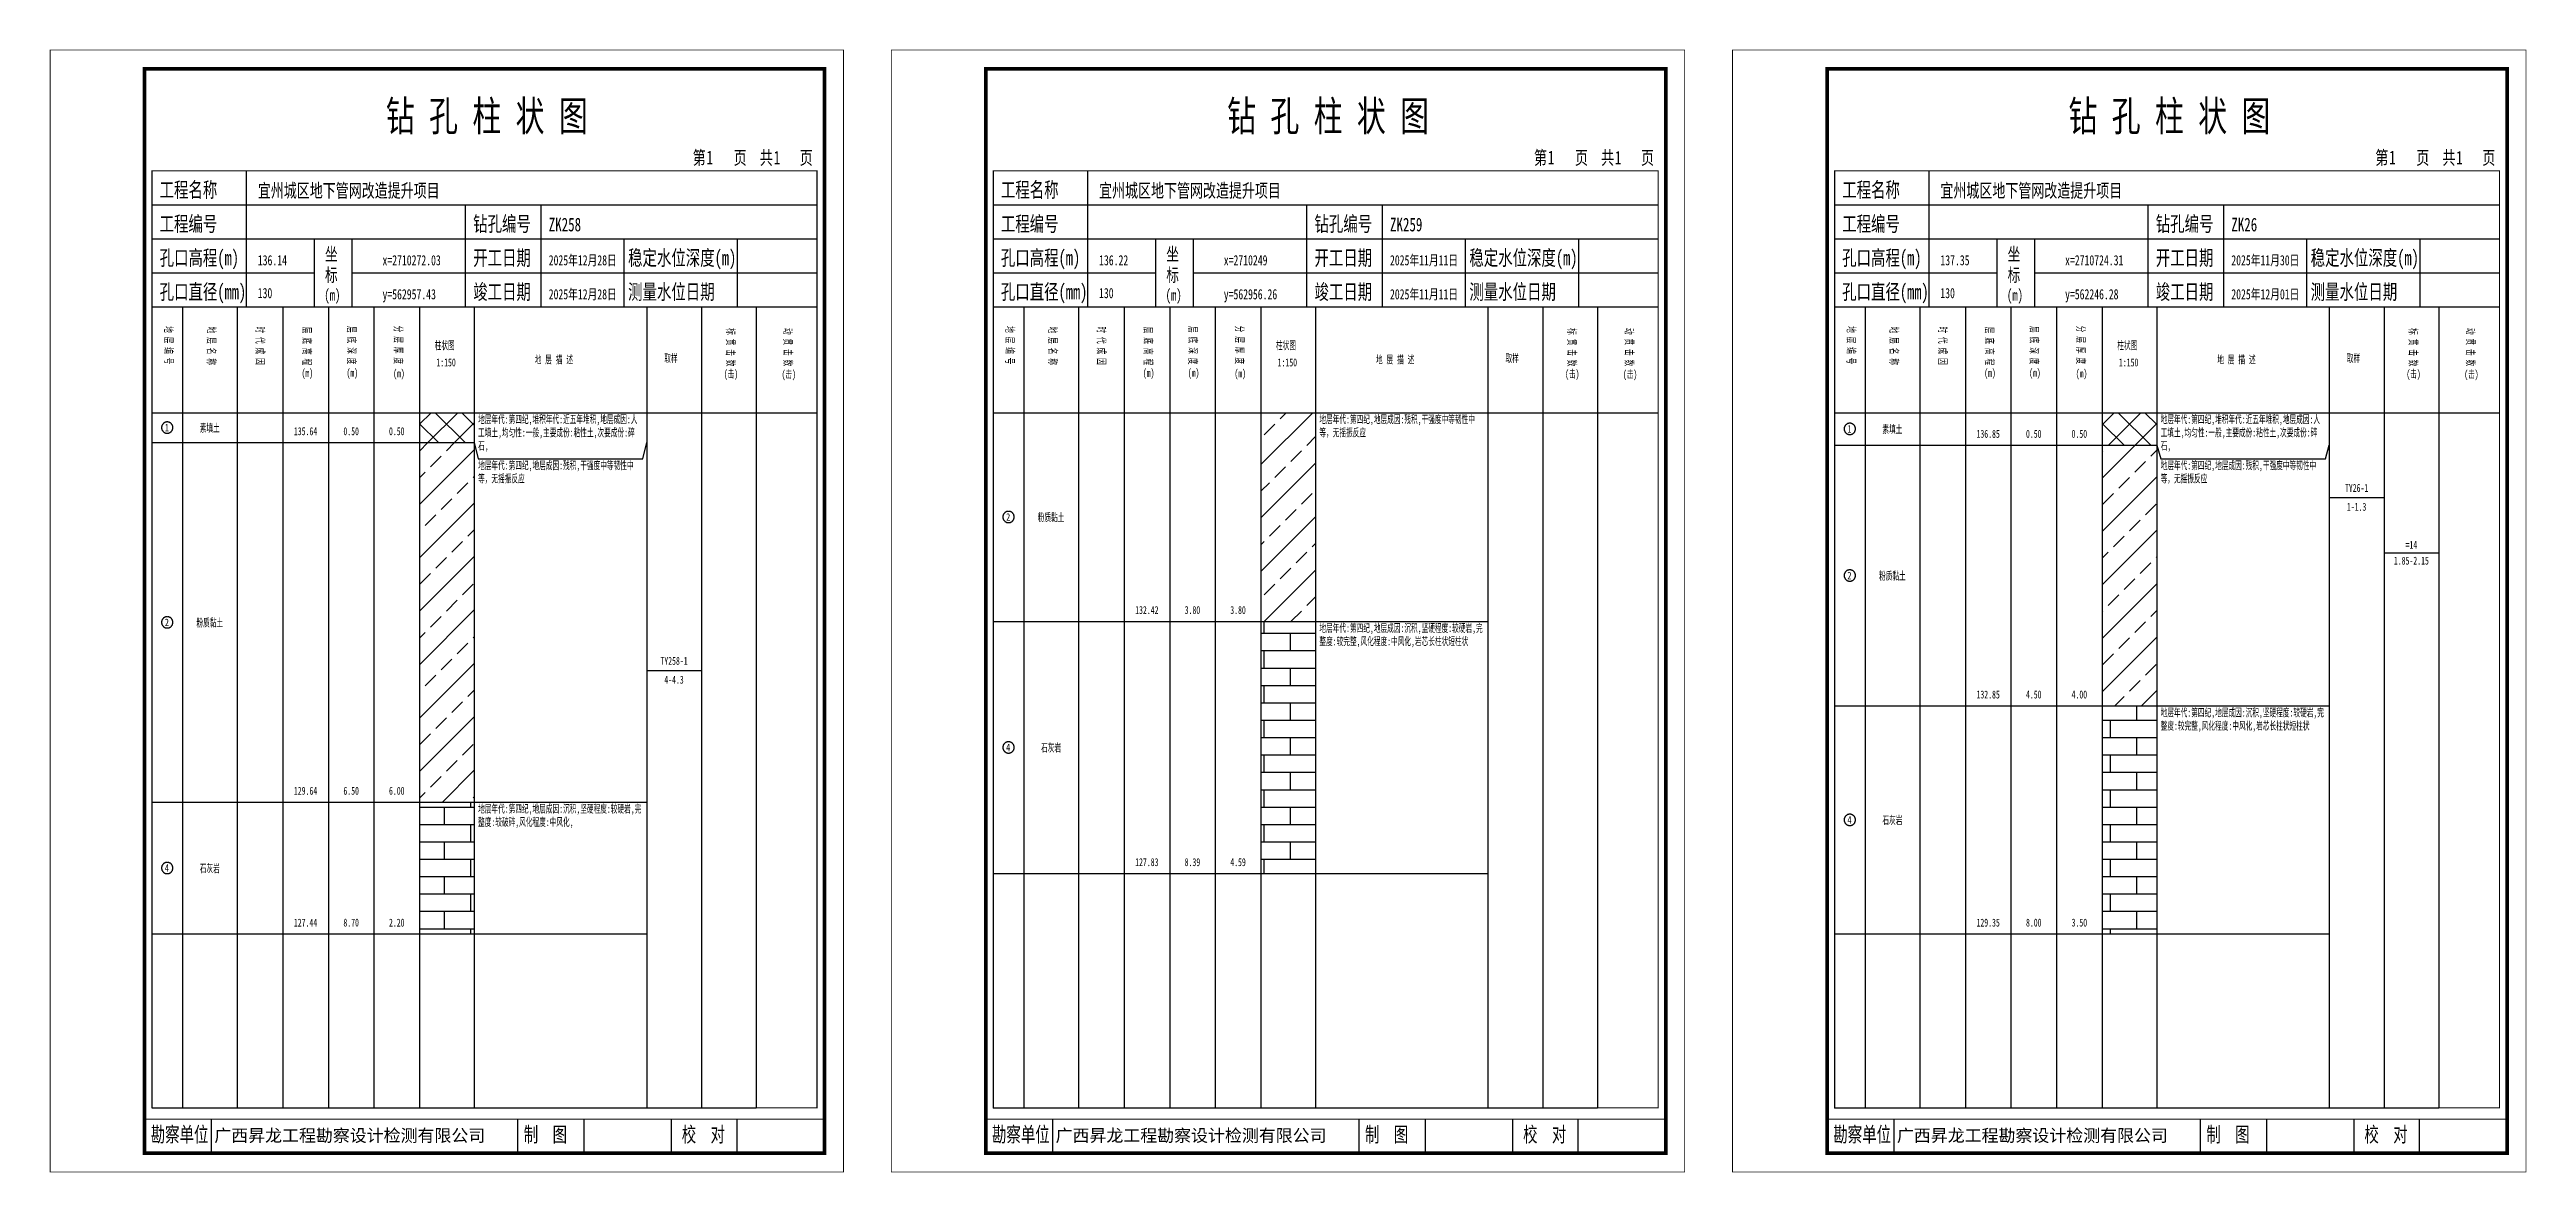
# Model space of a CAD drawing. Header units: millimetres. Extents: x 0 to 2711117, y 0 to 567555.
# Drawn here: x 55672 to 56327, y 0 to 297 of the extents above; entities that cross this region are included whole.
import ezdxf
from ezdxf.enums import TextEntityAlignment as Align

# ---------------------------------------------------------------- set-up
doc = ezdxf.new("R2010")
doc.units = ezdxf.units.MM
doc.layers.add('GICAD_POU_TEXTS', color=7, linetype='Continuous')
doc.layers.add('勘察点图例', color=7, linetype='Continuous')
doc.styles.add('HEAD_FONT', font='simfang.ttf', dxfattribs={"width": 0.6})
doc.styles.add('HEAD_FONT2', font='simfang.ttf', dxfattribs={"width": 0.6})
doc.styles.add('HT', font='simhei.ttf')
doc.styles.add('LZ_FONT', font='simfang.ttf', dxfattribs={"width": 0.7, "height": 8})
doc.styles.add('成果图图块', font='simfang.ttf', dxfattribs={"height": 2.5})
doc.styles.add('成果图表体', font='simfang.ttf', dxfattribs={"width": 0.6, "height": 2.1})
pattern_1 = [(45, (0, 0), (-3.5355339, 3.5355339), []), (135, (0, 0), (-3.5355339, -3.5355339), [])]
pattern_2 = [(45, (0, 0), (-7.0710678, 7.0710678), []), (45, (7.071, 0), (-7.0710678, 7.0710678), [4, -2])]
pattern_3 = [(0, (0, 0), (0, 4.6), []), (90, (0, 0), (-7, 4.6), [4.6, -4.6])]

# ---------------------------------------------------------------- blocks, each defined once
blk = doc.blocks.new('ZK258')
for p, q in [((52, 229), (52, 265)), ((27, 256), (203, 256)), ((110, 229), (110, 256)), ((130, 229), (130, 256)), ((27, 247), (203, 247)), ((70, 229), (70, 247)), ((80, 229), (80, 247)), ((152, 229), (152, 247)), ((182, 229), (182, 247)), ((27, 238), (70, 238)), ((80, 238), (203, 238)), ((27, 229), (35.05, 229)), ((35.05, 229), (35.05, 17)), ((35.05, 229), (49.53, 229)), ((49.53, 229), (49.53, 17)), ((49.53, 229), (61.6, 229)), ((61.6, 229), (61.6, 17)), ((61.6, 229), (73.68, 229)), ((73.68, 229), (73.68, 17)), ((73.68, 229), (85.75, 229)), ((85.75, 229), (85.75, 17)), ((85.75, 229), (97.82, 229)), ((97.82, 229), (97.82, 17)), ((97.82, 229), (112.3, 229)), ((112.3, 229), (112.3, 17)), ((112.3, 229), (157.93, 229)), ((157.93, 229), (157.93, 17)), ((157.93, 229), (172.42, 229)), ((172.42, 229), (172.42, 17)), ((172.42, 229), (186.9, 229)), ((186.9, 229), (186.9, 17)), ((186.9, 229), (203, 229)), ((27, 201), (203, 201)), ((27, 17), (35.05, 17)), ((35.05, 17), (49.53, 17)), ((42.74, 4.95), (42.74, 13.95)), ((42.74, 4.95), (42.74, 13.95)), ((49.53, 17), (61.6, 17)), ((61.6, 17), (73.68, 17)), ((73.68, 17), (85.75, 17)), ((85.75, 17), (97.82, 17)), ((97.82, 17), (112.3, 17)), ((112.3, 17), (157.93, 17)), ((123.83, 4.95), (123.83, 13.95)), ((141.38, 4.95), (141.38, 13.95)), ((157.93, 17), (172.42, 17)), ((164.48, 4.95), (164.48, 13.95)), ((172.42, 17), (186.9, 17)), ((181.84, 4.95), (181.84, 13.95)), ((181.84, 4.95), (181.84, 13.95))]:
    blk.add_line(p, q)
for points, const_width in [([(0, 0), (210, 0), (210, 297), (0, 297)], 0.25), ([(25, 5), (205, 5), (205, 292), (25, 292)], 1), ([(27, 265), (203, 265), (203, 17), (27, 17)], 0.3)]:
    blk.add_lwpolyline(points, close=True, dxfattribs=dict(const_width=const_width))
at = {"const_width": 0.3}
for points in [[(27, 229), (203, 229)], [(25, 14), (205, 14)]]:
    blk.add_lwpolyline(points, dxfattribs=at)
at = {"style": 'LZ_FONT', "width": 0.7}
for s, height, p in [('钻 孔 柱 状 图', 8, (88.9, 275.54)), ('第', 3.6, (170.12, 266.7)), ('1', 3.6, (173.78, 266.75)), ('页', 3.6, (180.96, 266.7)), ('共', 3.6, (187.88, 266.7)), ('1', 3.6, (191.54, 266.7)), ('页', 3.6, (198.44, 266.7)), ('工程名称', 4, (29, 258)), ('宜州城区地下管网改造提升项目', 3.6, (55, 258)), ('工程编号', 4, (29, 249)), ('钻孔编号', 4, (112, 249)), ('ZK258', 3.6, (132, 249)), ('孔口高程(m)', 4, (29, 240)), ('136.14', 2.7, (55, 240)), ('坐', 3.5, (72.79, 241.24)), ('x=2710272.03', 2.7, (88, 240)), ('开工日期', 4, (112, 240)), ('2025年12月28日', 2.7, (132, 240)), ('稳定水位深度(m)', 4, (153, 240)), ('标', 3.5, (72.79, 235.7)), ('孔口直径(mm)', 4, (29, 231)), ('130', 2.7, (54.98, 231.31)), ('(m) ', 3, (72.59, 230.65)), ('y=562957.43', 2.7, (88, 231)), ('竣工日期', 4, (112, 231)), ('2025年12月28日', 2.7, (132, 231)), ('测量水位日期', 4, (153, 231)), ('勘察单位', 4, (26.65, 7.95)), ('制  图', 4, (125.4, 7.95)), ('校  对', 4, (167.22, 7.95))]:
    blk.add_text(s, height=height, dxfattribs=at).set_placement(p)
at = {"style": 'HT'}
blk.add_text('广西昇龙工程勘察设计检测有限公司', height=3.2865, dxfattribs=at).set_placement((43.48, 8.02))
at = {"char_height": 2.1, "width": 22.806, "attachment_point": 1, "rotation": 270, "style": 'HEAD_FONT'}
for s, insert in [('地 层 编 号', (32.46, 223.92)), ('地 层 名 称', (43.79, 223.76)), ('时 代 成 因', (56.67, 223.83)), ('层 底 高 程', (69.07, 223.71)), ('层 底 深 度', (80.9, 223.91)), ('分 层 厚 度', (93.26, 224.01)), ('标 贯 击 数', (181.21, 223.37)), ('动 贯 击 数', (196.38, 223.43))]:
    blk.add_mtext(s, dxfattribs=dict(at, insert=insert))
at = {"char_height": 2.1, "attachment_point": 1}
for s, insert, width, style in [('柱状图', (101.82, 219.87), 7.855, 'HEAD_FONT2'), ('地 层 描 述', (128.29, 216.11), 22.0781, 'HEAD_FONT2'), ('取样', (162.58, 216.44), 7.855, 'HEAD_FONT2'), ('(m)', (66.58, 212.56), 4.7944, 'HEAD_FONT'), ('(m)', (78.47, 212.61), 4.7944, 'HEAD_FONT'), ('(m)', (90.81, 212.43), 4.7944, 'HEAD_FONT'), ('1:150', (102.26, 215.36), 6.9223, 'HEAD_FONT2'), ('(击)', (178.33, 212.31), 7.855, 'HEAD_FONT2'), ('(击)', (193.64, 212.22), 7.855, 'HEAD_FONT2')]:
    blk.add_mtext(s, dxfattribs=dict(at, insert=insert, width=width, style=style))
blk = doc.blocks.new('ZK258_0')
at = {"color": 7}
blk.add_polyline3d([(-1.5, 0.02, 0), (-1.5, -0.06, 0), (-1.49, -0.13, 0), (-1.48, -0.2, 0), (-1.47, -0.28, 0), (-1.46, -0.35, 0), (-1.44, -0.42, 0), (-1.41, -0.49, 0), (-1.39, -0.56, 0), (-1.36, -0.63, 0), (-1.32, -0.69, 0), (-1.29, -0.76, 0), (-1.25, -0.82, 0), (-1.2, -0.88, 0), (-1.16, -0.94, 0), (-1.11, -0.99, 0), (-1.06, -1.04, 0), (-1.01, -1.1, 0), (-0.95, -1.14, 0), (-0.89, -1.19, 0), (-0.83, -1.23, 0), (-0.77, -1.27, 0), (-0.71, -1.31, 0), (-0.64, -1.34, 0), (-0.57, -1.37, 0), (-0.51, -1.4, 0), (-0.44, -1.42, 0), (-0.36, -1.44, 0), (-0.29, -1.46, 0), (-0.22, -1.47, 0), (-0.15, -1.48, 0), (-0.07, -1.48, 0), (0, -1.48, 0), (0.07, -1.48, 0), (0.15, -1.48, 0), (0.22, -1.47, 0), (0.29, -1.46, 0), (0.36, -1.44, 0), (0.44, -1.42, 0), (0.51, -1.4, 0), (0.57, -1.37, 0), (0.64, -1.34, 0), (0.71, -1.31, 0), (0.77, -1.27, 0), (0.83, -1.23, 0), (0.89, -1.19, 0), (0.95, -1.14, 0), (1.01, -1.1, 0), (1.06, -1.04, 0), (1.11, -0.99, 0), (1.16, -0.94, 0), (1.2, -0.88, 0), (1.25, -0.82, 0), (1.29, -0.76, 0), (1.32, -0.69, 0), (1.36, -0.63, 0), (1.39, -0.56, 0), (1.41, -0.49, 0), (1.44, -0.42, 0), (1.46, -0.35, 0), (1.47, -0.28, 0), (1.48, -0.2, 0), (1.49, -0.13, 0), (1.5, -0.06, 0), (1.5, 0.02, 0), (1.5, 0.09, 0), (1.49, 0.16, 0), (1.48, 0.24, 0), (1.47, 0.31, 0), (1.46, 0.38, 0), (1.44, 0.45, 0), (1.41, 0.52, 0), (1.39, 0.59, 0), (1.36, 0.66, 0), (1.32, 0.72, 0), (1.29, 0.79, 0), (1.25, 0.85, 0), (1.2, 0.91, 0), (1.16, 0.97, 0), (1.11, 1.02, 0), (1.06, 1.08, 0), (1.01, 1.13, 0), (0.95, 1.18, 0), (0.89, 1.22, 0), (0.83, 1.26, 0), (0.77, 1.3, 0), (0.71, 1.34, 0), (0.64, 1.37, 0), (0.57, 1.4, 0), (0.51, 1.43, 0), (0.44, 1.45, 0), (0.36, 1.47, 0), (0.29, 1.49, 0), (0.22, 1.5, 0), (0.15, 1.51, 0), (0.07, 1.51, 0), (0, 1.52, 0), (-0.07, 1.51, 0), (-0.15, 1.51, 0), (-0.22, 1.5, 0), (-0.29, 1.49, 0), (-0.36, 1.47, 0), (-0.44, 1.45, 0), (-0.51, 1.43, 0), (-0.57, 1.4, 0), (-0.64, 1.37, 0), (-0.71, 1.34, 0), (-0.77, 1.3, 0), (-0.83, 1.26, 0), (-0.89, 1.22, 0), (-0.95, 1.18, 0), (-1.01, 1.13, 0), (-1.06, 1.08, 0), (-1.11, 1.02, 0), (-1.16, 0.97, 0), (-1.2, 0.91, 0), (-1.25, 0.85, 0), (-1.29, 0.79, 0), (-1.32, 0.72, 0), (-1.36, 0.66, 0), (-1.39, 0.59, 0), (-1.41, 0.52, 0), (-1.44, 0.45, 0), (-1.46, 0.38, 0), (-1.47, 0.31, 0), (-1.48, 0.24, 0), (-1.49, 0.16, 0), (-1.5, 0.09, 0), (-1.5, 0.02, 0)], dxfattribs=at)
at = {"layer": 'GICAD_POU_TEXTS', "color": 7, "style": '成果图图块', "width": 0.7}
blk.add_text('1', height=2, dxfattribs=at).set_placement((-0.09, -0.99), align=Align.CENTER)
blk = doc.blocks.new('ZK258_1')
at = {"color": 7}
blk.add_polyline3d([(-1.5, 0.02, 0), (-1.5, -0.06, 0), (-1.49, -0.13, 0), (-1.48, -0.2, 0), (-1.47, -0.28, 0), (-1.46, -0.35, 0), (-1.44, -0.42, 0), (-1.41, -0.49, 0), (-1.39, -0.56, 0), (-1.36, -0.63, 0), (-1.32, -0.69, 0), (-1.29, -0.76, 0), (-1.25, -0.82, 0), (-1.2, -0.88, 0), (-1.16, -0.94, 0), (-1.11, -0.99, 0), (-1.06, -1.04, 0), (-1.01, -1.1, 0), (-0.95, -1.14, 0), (-0.89, -1.19, 0), (-0.83, -1.23, 0), (-0.77, -1.27, 0), (-0.71, -1.31, 0), (-0.64, -1.34, 0), (-0.57, -1.37, 0), (-0.51, -1.4, 0), (-0.44, -1.42, 0), (-0.36, -1.44, 0), (-0.29, -1.46, 0), (-0.22, -1.47, 0), (-0.15, -1.48, 0), (-0.07, -1.48, 0), (0, -1.48, 0), (0.07, -1.48, 0), (0.15, -1.48, 0), (0.22, -1.47, 0), (0.29, -1.46, 0), (0.36, -1.44, 0), (0.44, -1.42, 0), (0.51, -1.4, 0), (0.57, -1.37, 0), (0.64, -1.34, 0), (0.71, -1.31, 0), (0.77, -1.27, 0), (0.83, -1.23, 0), (0.89, -1.19, 0), (0.95, -1.14, 0), (1.01, -1.1, 0), (1.06, -1.04, 0), (1.11, -0.99, 0), (1.16, -0.94, 0), (1.2, -0.88, 0), (1.25, -0.82, 0), (1.29, -0.76, 0), (1.32, -0.69, 0), (1.36, -0.63, 0), (1.39, -0.56, 0), (1.41, -0.49, 0), (1.44, -0.42, 0), (1.46, -0.35, 0), (1.47, -0.28, 0), (1.48, -0.2, 0), (1.49, -0.13, 0), (1.5, -0.06, 0), (1.5, 0.02, 0), (1.5, 0.09, 0), (1.49, 0.16, 0), (1.48, 0.24, 0), (1.47, 0.31, 0), (1.46, 0.38, 0), (1.44, 0.45, 0), (1.41, 0.52, 0), (1.39, 0.59, 0), (1.36, 0.66, 0), (1.32, 0.72, 0), (1.29, 0.79, 0), (1.25, 0.85, 0), (1.2, 0.91, 0), (1.16, 0.97, 0), (1.11, 1.02, 0), (1.06, 1.08, 0), (1.01, 1.13, 0), (0.95, 1.18, 0), (0.89, 1.22, 0), (0.83, 1.26, 0), (0.77, 1.3, 0), (0.71, 1.34, 0), (0.64, 1.37, 0), (0.57, 1.4, 0), (0.51, 1.43, 0), (0.44, 1.45, 0), (0.36, 1.47, 0), (0.29, 1.49, 0), (0.22, 1.5, 0), (0.15, 1.51, 0), (0.07, 1.51, 0), (0, 1.52, 0), (-0.07, 1.51, 0), (-0.15, 1.51, 0), (-0.22, 1.5, 0), (-0.29, 1.49, 0), (-0.36, 1.47, 0), (-0.44, 1.45, 0), (-0.51, 1.43, 0), (-0.57, 1.4, 0), (-0.64, 1.37, 0), (-0.71, 1.34, 0), (-0.77, 1.3, 0), (-0.83, 1.26, 0), (-0.89, 1.22, 0), (-0.95, 1.18, 0), (-1.01, 1.13, 0), (-1.06, 1.08, 0), (-1.11, 1.02, 0), (-1.16, 0.97, 0), (-1.2, 0.91, 0), (-1.25, 0.85, 0), (-1.29, 0.79, 0), (-1.32, 0.72, 0), (-1.36, 0.66, 0), (-1.39, 0.59, 0), (-1.41, 0.52, 0), (-1.44, 0.45, 0), (-1.46, 0.38, 0), (-1.47, 0.31, 0), (-1.48, 0.24, 0), (-1.49, 0.16, 0), (-1.5, 0.09, 0), (-1.5, 0.02, 0)], dxfattribs=at)
at = {"layer": 'GICAD_POU_TEXTS', "color": 7, "style": '成果图图块', "width": 0.7}
blk.add_text('2', height=2, dxfattribs=at).set_placement((-0.09, -0.99), align=Align.CENTER)
blk = doc.blocks.new('ZK258_2')
at = {"color": 7}
blk.add_polyline3d([(-1.5, 0.02, 0), (-1.5, -0.06, 0), (-1.49, -0.13, 0), (-1.48, -0.2, 0), (-1.47, -0.28, 0), (-1.46, -0.35, 0), (-1.44, -0.42, 0), (-1.41, -0.49, 0), (-1.39, -0.56, 0), (-1.36, -0.63, 0), (-1.32, -0.69, 0), (-1.29, -0.76, 0), (-1.25, -0.82, 0), (-1.2, -0.88, 0), (-1.16, -0.94, 0), (-1.11, -0.99, 0), (-1.06, -1.04, 0), (-1.01, -1.1, 0), (-0.95, -1.14, 0), (-0.89, -1.19, 0), (-0.83, -1.23, 0), (-0.77, -1.27, 0), (-0.71, -1.31, 0), (-0.64, -1.34, 0), (-0.57, -1.37, 0), (-0.51, -1.4, 0), (-0.44, -1.42, 0), (-0.36, -1.44, 0), (-0.29, -1.46, 0), (-0.22, -1.47, 0), (-0.15, -1.48, 0), (-0.07, -1.48, 0), (0, -1.48, 0), (0.07, -1.48, 0), (0.15, -1.48, 0), (0.22, -1.47, 0), (0.29, -1.46, 0), (0.36, -1.44, 0), (0.44, -1.42, 0), (0.51, -1.4, 0), (0.57, -1.37, 0), (0.64, -1.34, 0), (0.71, -1.31, 0), (0.77, -1.27, 0), (0.83, -1.23, 0), (0.89, -1.19, 0), (0.95, -1.14, 0), (1.01, -1.1, 0), (1.06, -1.04, 0), (1.11, -0.99, 0), (1.16, -0.94, 0), (1.2, -0.88, 0), (1.25, -0.82, 0), (1.29, -0.76, 0), (1.32, -0.69, 0), (1.36, -0.63, 0), (1.39, -0.56, 0), (1.41, -0.49, 0), (1.44, -0.42, 0), (1.46, -0.35, 0), (1.47, -0.28, 0), (1.48, -0.2, 0), (1.49, -0.13, 0), (1.5, -0.06, 0), (1.5, 0.02, 0), (1.5, 0.09, 0), (1.49, 0.16, 0), (1.48, 0.24, 0), (1.47, 0.31, 0), (1.46, 0.38, 0), (1.44, 0.45, 0), (1.41, 0.52, 0), (1.39, 0.59, 0), (1.36, 0.66, 0), (1.32, 0.72, 0), (1.29, 0.79, 0), (1.25, 0.85, 0), (1.2, 0.91, 0), (1.16, 0.97, 0), (1.11, 1.02, 0), (1.06, 1.08, 0), (1.01, 1.13, 0), (0.95, 1.18, 0), (0.89, 1.22, 0), (0.83, 1.26, 0), (0.77, 1.3, 0), (0.71, 1.34, 0), (0.64, 1.37, 0), (0.57, 1.4, 0), (0.51, 1.43, 0), (0.44, 1.45, 0), (0.36, 1.47, 0), (0.29, 1.49, 0), (0.22, 1.5, 0), (0.15, 1.51, 0), (0.07, 1.51, 0), (0, 1.52, 0), (-0.07, 1.51, 0), (-0.15, 1.51, 0), (-0.22, 1.5, 0), (-0.29, 1.49, 0), (-0.36, 1.47, 0), (-0.44, 1.45, 0), (-0.51, 1.43, 0), (-0.57, 1.4, 0), (-0.64, 1.37, 0), (-0.71, 1.34, 0), (-0.77, 1.3, 0), (-0.83, 1.26, 0), (-0.89, 1.22, 0), (-0.95, 1.18, 0), (-1.01, 1.13, 0), (-1.06, 1.08, 0), (-1.11, 1.02, 0), (-1.16, 0.97, 0), (-1.2, 0.91, 0), (-1.25, 0.85, 0), (-1.29, 0.79, 0), (-1.32, 0.72, 0), (-1.36, 0.66, 0), (-1.39, 0.59, 0), (-1.41, 0.52, 0), (-1.44, 0.45, 0), (-1.46, 0.38, 0), (-1.47, 0.31, 0), (-1.48, 0.24, 0), (-1.49, 0.16, 0), (-1.5, 0.09, 0), (-1.5, 0.02, 0)], dxfattribs=at)
at = {"layer": 'GICAD_POU_TEXTS', "color": 7, "style": '成果图图块', "width": 0.7}
blk.add_text('4', height=2, dxfattribs=at).set_placement((-0.09, -0.99), align=Align.CENTER)
blk = doc.blocks.new('ZK259')
for p, q in [((52, 229), (52, 265)), ((27, 256), (203, 256)), ((110, 229), (110, 256)), ((130, 229), (130, 256)), ((27, 247), (203, 247)), ((70, 229), (70, 247)), ((80, 229), (80, 247)), ((152, 229), (152, 247)), ((182, 229), (182, 247)), ((27, 238), (70, 238)), ((80, 238), (203, 238)), ((27, 229), (35.05, 229)), ((35.05, 229), (35.05, 17)), ((35.05, 229), (49.53, 229)), ((49.53, 229), (49.53, 17)), ((49.53, 229), (61.6, 229)), ((61.6, 229), (61.6, 17)), ((61.6, 229), (73.68, 229)), ((73.68, 229), (73.68, 17)), ((73.68, 229), (85.75, 229)), ((85.75, 229), (85.75, 17)), ((85.75, 229), (97.82, 229)), ((97.82, 229), (97.82, 17)), ((97.82, 229), (112.3, 229)), ((112.3, 229), (112.3, 17)), ((112.3, 229), (157.93, 229)), ((157.93, 229), (157.93, 17)), ((157.93, 229), (172.42, 229)), ((172.42, 229), (172.42, 17)), ((172.42, 229), (186.9, 229)), ((186.9, 229), (186.9, 17)), ((186.9, 229), (203, 229)), ((27, 201), (203, 201)), ((27, 17), (35.05, 17)), ((35.05, 17), (49.53, 17)), ((42.74, 4.95), (42.74, 13.95)), ((42.74, 4.95), (42.74, 13.95)), ((49.53, 17), (61.6, 17)), ((61.6, 17), (73.68, 17)), ((73.68, 17), (85.75, 17)), ((85.75, 17), (97.82, 17)), ((97.82, 17), (112.3, 17)), ((112.3, 17), (157.93, 17)), ((123.83, 4.95), (123.83, 13.95)), ((141.38, 4.95), (141.38, 13.95)), ((157.93, 17), (172.42, 17)), ((164.48, 4.95), (164.48, 13.95)), ((172.42, 17), (186.9, 17)), ((181.84, 4.95), (181.84, 13.95)), ((181.84, 4.95), (181.84, 13.95))]:
    blk.add_line(p, q)
for points, const_width in [([(0, 0), (210, 0), (210, 297), (0, 297)], 0.25), ([(25, 5), (205, 5), (205, 292), (25, 292)], 1), ([(27, 265), (203, 265), (203, 17), (27, 17)], 0.3)]:
    blk.add_lwpolyline(points, close=True, dxfattribs=dict(const_width=const_width))
at = {"const_width": 0.3}
for points in [[(27, 229), (203, 229)], [(25, 14), (205, 14)]]:
    blk.add_lwpolyline(points, dxfattribs=at)
at = {"style": 'LZ_FONT', "width": 0.7}
for s, height, p in [('钻 孔 柱 状 图', 8, (88.9, 275.54)), ('第', 3.6, (170.12, 266.7)), ('1', 3.6, (173.78, 266.75)), ('页', 3.6, (180.96, 266.7)), ('共', 3.6, (187.88, 266.7)), ('1', 3.6, (191.54, 266.7)), ('页', 3.6, (198.44, 266.7)), ('工程名称', 4, (29, 258)), ('宜州城区地下管网改造提升项目', 3.6, (55, 258)), ('工程编号', 4, (29, 249)), ('钻孔编号', 4, (112, 249)), ('ZK259', 3.6, (132, 249)), ('孔口高程(m)', 4, (29, 240)), ('136.22', 2.7, (55, 240)), ('坐', 3.5, (72.79, 241.24)), ('x=2710249', 2.7, (88, 240)), ('开工日期', 4, (112, 240)), ('2025年11月11日', 2.7, (132, 240)), ('稳定水位深度(m)', 4, (153, 240)), ('标', 3.5, (72.79, 235.7)), ('孔口直径(mm)', 4, (29, 231)), ('130', 2.7, (54.98, 231.31)), ('(m) ', 3, (72.59, 230.65)), ('y=562956.26', 2.7, (88, 231)), ('竣工日期', 4, (112, 231)), ('2025年11月11日', 2.7, (132, 231)), ('测量水位日期', 4, (153, 231)), ('勘察单位', 4, (26.65, 7.95)), ('制  图', 4, (125.4, 7.95)), ('校  对', 4, (167.22, 7.95))]:
    blk.add_text(s, height=height, dxfattribs=at).set_placement(p)
at = {"style": 'HT'}
blk.add_text('广西昇龙工程勘察设计检测有限公司', height=3.2865, dxfattribs=at).set_placement((43.48, 8.02))
at = {"char_height": 2.1, "width": 22.806, "attachment_point": 1, "rotation": 270, "style": 'HEAD_FONT'}
for s, insert in [('地 层 编 号', (32.46, 223.92)), ('地 层 名 称', (43.79, 223.76)), ('时 代 成 因', (56.67, 223.83)), ('层 底 高 程', (69.07, 223.71)), ('层 底 深 度', (80.9, 223.91)), ('分 层 厚 度', (93.26, 224.01)), ('标 贯 击 数', (181.21, 223.37)), ('动 贯 击 数', (196.38, 223.43))]:
    blk.add_mtext(s, dxfattribs=dict(at, insert=insert))
at = {"char_height": 2.1, "attachment_point": 1}
for s, insert, width, style in [('柱状图', (101.82, 219.87), 7.855, 'HEAD_FONT2'), ('地 层 描 述', (128.29, 216.11), 22.0781, 'HEAD_FONT2'), ('取样', (162.58, 216.44), 7.855, 'HEAD_FONT2'), ('(m)', (66.58, 212.56), 4.7944, 'HEAD_FONT'), ('(m)', (78.47, 212.61), 4.7944, 'HEAD_FONT'), ('(m)', (90.81, 212.43), 4.7944, 'HEAD_FONT'), ('1:150', (102.26, 215.36), 6.9223, 'HEAD_FONT2'), ('(击)', (178.33, 212.31), 7.855, 'HEAD_FONT2'), ('(击)', (193.64, 212.22), 7.855, 'HEAD_FONT2')]:
    blk.add_mtext(s, dxfattribs=dict(at, insert=insert, width=width, style=style))
blk = doc.blocks.new('ZK259_0')
at = {"color": 7}
blk.add_polyline3d([(-1.5, 0.02, 0), (-1.5, -0.06, 0), (-1.49, -0.13, 0), (-1.48, -0.2, 0), (-1.47, -0.28, 0), (-1.46, -0.35, 0), (-1.44, -0.42, 0), (-1.41, -0.49, 0), (-1.39, -0.56, 0), (-1.36, -0.63, 0), (-1.32, -0.69, 0), (-1.29, -0.76, 0), (-1.25, -0.82, 0), (-1.2, -0.88, 0), (-1.16, -0.94, 0), (-1.11, -0.99, 0), (-1.06, -1.04, 0), (-1.01, -1.1, 0), (-0.95, -1.14, 0), (-0.89, -1.19, 0), (-0.83, -1.23, 0), (-0.77, -1.27, 0), (-0.71, -1.31, 0), (-0.64, -1.34, 0), (-0.57, -1.37, 0), (-0.51, -1.4, 0), (-0.44, -1.42, 0), (-0.36, -1.44, 0), (-0.29, -1.46, 0), (-0.22, -1.47, 0), (-0.15, -1.48, 0), (-0.07, -1.48, 0), (0, -1.48, 0), (0.07, -1.48, 0), (0.15, -1.48, 0), (0.22, -1.47, 0), (0.29, -1.46, 0), (0.36, -1.44, 0), (0.44, -1.42, 0), (0.51, -1.4, 0), (0.57, -1.37, 0), (0.64, -1.34, 0), (0.71, -1.31, 0), (0.77, -1.27, 0), (0.83, -1.23, 0), (0.89, -1.19, 0), (0.95, -1.14, 0), (1.01, -1.1, 0), (1.06, -1.04, 0), (1.11, -0.99, 0), (1.16, -0.94, 0), (1.2, -0.88, 0), (1.25, -0.82, 0), (1.29, -0.76, 0), (1.32, -0.69, 0), (1.36, -0.63, 0), (1.39, -0.56, 0), (1.41, -0.49, 0), (1.44, -0.42, 0), (1.46, -0.35, 0), (1.47, -0.28, 0), (1.48, -0.2, 0), (1.49, -0.13, 0), (1.5, -0.06, 0), (1.5, 0.02, 0), (1.5, 0.09, 0), (1.49, 0.16, 0), (1.48, 0.24, 0), (1.47, 0.31, 0), (1.46, 0.38, 0), (1.44, 0.45, 0), (1.41, 0.52, 0), (1.39, 0.59, 0), (1.36, 0.66, 0), (1.32, 0.72, 0), (1.29, 0.79, 0), (1.25, 0.85, 0), (1.2, 0.91, 0), (1.16, 0.97, 0), (1.11, 1.02, 0), (1.06, 1.08, 0), (1.01, 1.13, 0), (0.95, 1.18, 0), (0.89, 1.22, 0), (0.83, 1.26, 0), (0.77, 1.3, 0), (0.71, 1.34, 0), (0.64, 1.37, 0), (0.57, 1.4, 0), (0.51, 1.43, 0), (0.44, 1.45, 0), (0.36, 1.47, 0), (0.29, 1.49, 0), (0.22, 1.5, 0), (0.15, 1.51, 0), (0.07, 1.51, 0), (0, 1.52, 0), (-0.07, 1.51, 0), (-0.15, 1.51, 0), (-0.22, 1.5, 0), (-0.29, 1.49, 0), (-0.36, 1.47, 0), (-0.44, 1.45, 0), (-0.51, 1.43, 0), (-0.57, 1.4, 0), (-0.64, 1.37, 0), (-0.71, 1.34, 0), (-0.77, 1.3, 0), (-0.83, 1.26, 0), (-0.89, 1.22, 0), (-0.95, 1.18, 0), (-1.01, 1.13, 0), (-1.06, 1.08, 0), (-1.11, 1.02, 0), (-1.16, 0.97, 0), (-1.2, 0.91, 0), (-1.25, 0.85, 0), (-1.29, 0.79, 0), (-1.32, 0.72, 0), (-1.36, 0.66, 0), (-1.39, 0.59, 0), (-1.41, 0.52, 0), (-1.44, 0.45, 0), (-1.46, 0.38, 0), (-1.47, 0.31, 0), (-1.48, 0.24, 0), (-1.49, 0.16, 0), (-1.5, 0.09, 0), (-1.5, 0.02, 0)], dxfattribs=at)
at = {"layer": 'GICAD_POU_TEXTS', "color": 7, "style": '成果图图块', "width": 0.7}
blk.add_text('2', height=2, dxfattribs=at).set_placement((-0.09, -0.99), align=Align.CENTER)
blk = doc.blocks.new('ZK259_1')
at = {"color": 7}
blk.add_polyline3d([(-1.5, 0.02, 0), (-1.5, -0.06, 0), (-1.49, -0.13, 0), (-1.48, -0.2, 0), (-1.47, -0.28, 0), (-1.46, -0.35, 0), (-1.44, -0.42, 0), (-1.41, -0.49, 0), (-1.39, -0.56, 0), (-1.36, -0.63, 0), (-1.32, -0.69, 0), (-1.29, -0.76, 0), (-1.25, -0.82, 0), (-1.2, -0.88, 0), (-1.16, -0.94, 0), (-1.11, -0.99, 0), (-1.06, -1.04, 0), (-1.01, -1.1, 0), (-0.95, -1.14, 0), (-0.89, -1.19, 0), (-0.83, -1.23, 0), (-0.77, -1.27, 0), (-0.71, -1.31, 0), (-0.64, -1.34, 0), (-0.57, -1.37, 0), (-0.51, -1.4, 0), (-0.44, -1.42, 0), (-0.36, -1.44, 0), (-0.29, -1.46, 0), (-0.22, -1.47, 0), (-0.15, -1.48, 0), (-0.07, -1.48, 0), (0, -1.48, 0), (0.07, -1.48, 0), (0.15, -1.48, 0), (0.22, -1.47, 0), (0.29, -1.46, 0), (0.36, -1.44, 0), (0.44, -1.42, 0), (0.51, -1.4, 0), (0.57, -1.37, 0), (0.64, -1.34, 0), (0.71, -1.31, 0), (0.77, -1.27, 0), (0.83, -1.23, 0), (0.89, -1.19, 0), (0.95, -1.14, 0), (1.01, -1.1, 0), (1.06, -1.04, 0), (1.11, -0.99, 0), (1.16, -0.94, 0), (1.2, -0.88, 0), (1.25, -0.82, 0), (1.29, -0.76, 0), (1.32, -0.69, 0), (1.36, -0.63, 0), (1.39, -0.56, 0), (1.41, -0.49, 0), (1.44, -0.42, 0), (1.46, -0.35, 0), (1.47, -0.28, 0), (1.48, -0.2, 0), (1.49, -0.13, 0), (1.5, -0.06, 0), (1.5, 0.02, 0), (1.5, 0.09, 0), (1.49, 0.16, 0), (1.48, 0.24, 0), (1.47, 0.31, 0), (1.46, 0.38, 0), (1.44, 0.45, 0), (1.41, 0.52, 0), (1.39, 0.59, 0), (1.36, 0.66, 0), (1.32, 0.72, 0), (1.29, 0.79, 0), (1.25, 0.85, 0), (1.2, 0.91, 0), (1.16, 0.97, 0), (1.11, 1.02, 0), (1.06, 1.08, 0), (1.01, 1.13, 0), (0.95, 1.18, 0), (0.89, 1.22, 0), (0.83, 1.26, 0), (0.77, 1.3, 0), (0.71, 1.34, 0), (0.64, 1.37, 0), (0.57, 1.4, 0), (0.51, 1.43, 0), (0.44, 1.45, 0), (0.36, 1.47, 0), (0.29, 1.49, 0), (0.22, 1.5, 0), (0.15, 1.51, 0), (0.07, 1.51, 0), (0, 1.52, 0), (-0.07, 1.51, 0), (-0.15, 1.51, 0), (-0.22, 1.5, 0), (-0.29, 1.49, 0), (-0.36, 1.47, 0), (-0.44, 1.45, 0), (-0.51, 1.43, 0), (-0.57, 1.4, 0), (-0.64, 1.37, 0), (-0.71, 1.34, 0), (-0.77, 1.3, 0), (-0.83, 1.26, 0), (-0.89, 1.22, 0), (-0.95, 1.18, 0), (-1.01, 1.13, 0), (-1.06, 1.08, 0), (-1.11, 1.02, 0), (-1.16, 0.97, 0), (-1.2, 0.91, 0), (-1.25, 0.85, 0), (-1.29, 0.79, 0), (-1.32, 0.72, 0), (-1.36, 0.66, 0), (-1.39, 0.59, 0), (-1.41, 0.52, 0), (-1.44, 0.45, 0), (-1.46, 0.38, 0), (-1.47, 0.31, 0), (-1.48, 0.24, 0), (-1.49, 0.16, 0), (-1.5, 0.09, 0), (-1.5, 0.02, 0)], dxfattribs=at)
at = {"layer": 'GICAD_POU_TEXTS', "color": 7, "style": '成果图图块', "width": 0.7}
blk.add_text('4', height=2, dxfattribs=at).set_placement((-0.09, -0.99), align=Align.CENTER)
blk = doc.blocks.new('ZK26')
for p, q in [((52, 229), (52, 265)), ((27, 256), (203, 256)), ((110, 229), (110, 256)), ((130, 229), (130, 256)), ((27, 247), (203, 247)), ((70, 229), (70, 247)), ((80, 229), (80, 247)), ((152, 229), (152, 247)), ((182, 229), (182, 247)), ((27, 238), (70, 238)), ((80, 238), (203, 238)), ((27, 229), (35.05, 229)), ((35.05, 229), (35.05, 17)), ((35.05, 229), (49.53, 229)), ((49.53, 229), (49.53, 17)), ((49.53, 229), (61.6, 229)), ((61.6, 229), (61.6, 17)), ((61.6, 229), (73.68, 229)), ((73.68, 229), (73.68, 17)), ((73.68, 229), (85.75, 229)), ((85.75, 229), (85.75, 17)), ((85.75, 229), (97.82, 229)), ((97.82, 229), (97.82, 17)), ((97.82, 229), (112.3, 229)), ((112.3, 229), (112.3, 17)), ((112.3, 229), (157.93, 229)), ((157.93, 229), (157.93, 17)), ((157.93, 229), (172.42, 229)), ((172.42, 229), (172.42, 17)), ((172.42, 229), (186.9, 229)), ((186.9, 229), (186.9, 17)), ((186.9, 229), (203, 229)), ((27, 201), (203, 201)), ((27, 17), (35.05, 17)), ((35.05, 17), (49.53, 17)), ((42.74, 4.95), (42.74, 13.95)), ((42.74, 4.95), (42.74, 13.95)), ((49.53, 17), (61.6, 17)), ((61.6, 17), (73.68, 17)), ((73.68, 17), (85.75, 17)), ((85.75, 17), (97.82, 17)), ((97.82, 17), (112.3, 17)), ((112.3, 17), (157.93, 17)), ((123.83, 4.95), (123.83, 13.95)), ((141.38, 4.95), (141.38, 13.95)), ((157.93, 17), (172.42, 17)), ((164.48, 4.95), (164.48, 13.95)), ((172.42, 17), (186.9, 17)), ((181.84, 4.95), (181.84, 13.95)), ((181.84, 4.95), (181.84, 13.95))]:
    blk.add_line(p, q)
for points, const_width in [([(0, 0), (210, 0), (210, 297), (0, 297)], 0.25), ([(25, 5), (205, 5), (205, 292), (25, 292)], 1), ([(27, 265), (203, 265), (203, 17), (27, 17)], 0.3)]:
    blk.add_lwpolyline(points, close=True, dxfattribs=dict(const_width=const_width))
at = {"const_width": 0.3}
for points in [[(27, 229), (203, 229)], [(25, 14), (205, 14)]]:
    blk.add_lwpolyline(points, dxfattribs=at)
at = {"style": 'LZ_FONT', "width": 0.7}
for s, height, p in [('钻 孔 柱 状 图', 8, (88.9, 275.54)), ('第', 3.6, (170.12, 266.7)), ('1', 3.6, (173.78, 266.75)), ('页', 3.6, (180.96, 266.7)), ('共', 3.6, (187.88, 266.7)), ('1', 3.6, (191.54, 266.7)), ('页', 3.6, (198.44, 266.7)), ('工程名称', 4, (29, 258)), ('宜州城区地下管网改造提升项目', 3.6, (55, 258)), ('工程编号', 4, (29, 249)), ('钻孔编号', 4, (112, 249)), ('ZK26', 3.6, (132, 249)), ('孔口高程(m)', 4, (29, 240)), ('137.35', 2.7, (55, 240)), ('坐', 3.5, (72.79, 241.24)), ('x=2710724.31', 2.7, (88, 240)), ('开工日期', 4, (112, 240)), ('2025年11月30日', 2.7, (132, 240)), ('稳定水位深度(m)', 4, (153, 240)), ('标', 3.5, (72.79, 235.7)), ('孔口直径(mm)', 4, (29, 231)), ('130', 2.7, (54.98, 231.31)), ('(m) ', 3, (72.59, 230.65)), ('y=562246.28', 2.7, (88, 231)), ('竣工日期', 4, (112, 231)), ('2025年12月01日', 2.7, (132, 231)), ('测量水位日期', 4, (153, 231)), ('勘察单位', 4, (26.65, 7.95)), ('制  图', 4, (125.4, 7.95)), ('校  对', 4, (167.22, 7.95))]:
    blk.add_text(s, height=height, dxfattribs=at).set_placement(p)
at = {"style": 'HT'}
blk.add_text('广西昇龙工程勘察设计检测有限公司', height=3.2865, dxfattribs=at).set_placement((43.48, 8.02))
at = {"char_height": 2.1, "width": 22.806, "attachment_point": 1, "rotation": 270, "style": 'HEAD_FONT'}
for s, insert in [('地 层 编 号', (32.46, 223.92)), ('地 层 名 称', (43.79, 223.76)), ('时 代 成 因', (56.67, 223.83)), ('层 底 高 程', (69.07, 223.71)), ('层 底 深 度', (80.9, 223.91)), ('分 层 厚 度', (93.26, 224.01)), ('标 贯 击 数', (181.21, 223.37)), ('动 贯 击 数', (196.38, 223.43))]:
    blk.add_mtext(s, dxfattribs=dict(at, insert=insert))
at = {"char_height": 2.1, "attachment_point": 1}
for s, insert, width, style in [('柱状图', (101.82, 219.87), 7.855, 'HEAD_FONT2'), ('地 层 描 述', (128.29, 216.11), 22.0781, 'HEAD_FONT2'), ('取样', (162.58, 216.44), 7.855, 'HEAD_FONT2'), ('(m)', (66.58, 212.56), 4.7944, 'HEAD_FONT'), ('(m)', (78.47, 212.61), 4.7944, 'HEAD_FONT'), ('(m)', (90.81, 212.43), 4.7944, 'HEAD_FONT'), ('1:150', (102.26, 215.36), 6.9223, 'HEAD_FONT2'), ('(击)', (178.33, 212.31), 7.855, 'HEAD_FONT2'), ('(击)', (193.64, 212.22), 7.855, 'HEAD_FONT2')]:
    blk.add_mtext(s, dxfattribs=dict(at, insert=insert, width=width, style=style))
blk = doc.blocks.new('ZK26_0')
at = {"color": 7}
blk.add_polyline3d([(-1.5, 0.02, 0), (-1.5, -0.06, 0), (-1.49, -0.13, 0), (-1.48, -0.2, 0), (-1.47, -0.28, 0), (-1.46, -0.35, 0), (-1.44, -0.42, 0), (-1.41, -0.49, 0), (-1.39, -0.56, 0), (-1.36, -0.63, 0), (-1.32, -0.69, 0), (-1.29, -0.76, 0), (-1.25, -0.82, 0), (-1.2, -0.88, 0), (-1.16, -0.94, 0), (-1.11, -0.99, 0), (-1.06, -1.04, 0), (-1.01, -1.1, 0), (-0.95, -1.14, 0), (-0.89, -1.19, 0), (-0.83, -1.23, 0), (-0.77, -1.27, 0), (-0.71, -1.31, 0), (-0.64, -1.34, 0), (-0.57, -1.37, 0), (-0.51, -1.4, 0), (-0.44, -1.42, 0), (-0.36, -1.44, 0), (-0.29, -1.46, 0), (-0.22, -1.47, 0), (-0.15, -1.48, 0), (-0.07, -1.48, 0), (0, -1.48, 0), (0.07, -1.48, 0), (0.15, -1.48, 0), (0.22, -1.47, 0), (0.29, -1.46, 0), (0.36, -1.44, 0), (0.44, -1.42, 0), (0.51, -1.4, 0), (0.57, -1.37, 0), (0.64, -1.34, 0), (0.71, -1.31, 0), (0.77, -1.27, 0), (0.83, -1.23, 0), (0.89, -1.19, 0), (0.95, -1.14, 0), (1.01, -1.1, 0), (1.06, -1.04, 0), (1.11, -0.99, 0), (1.16, -0.94, 0), (1.2, -0.88, 0), (1.25, -0.82, 0), (1.29, -0.76, 0), (1.32, -0.69, 0), (1.36, -0.63, 0), (1.39, -0.56, 0), (1.41, -0.49, 0), (1.44, -0.42, 0), (1.46, -0.35, 0), (1.47, -0.28, 0), (1.48, -0.2, 0), (1.49, -0.13, 0), (1.5, -0.06, 0), (1.5, 0.02, 0), (1.5, 0.09, 0), (1.49, 0.16, 0), (1.48, 0.24, 0), (1.47, 0.31, 0), (1.46, 0.38, 0), (1.44, 0.45, 0), (1.41, 0.52, 0), (1.39, 0.59, 0), (1.36, 0.66, 0), (1.32, 0.72, 0), (1.29, 0.79, 0), (1.25, 0.85, 0), (1.2, 0.91, 0), (1.16, 0.97, 0), (1.11, 1.02, 0), (1.06, 1.08, 0), (1.01, 1.13, 0), (0.95, 1.18, 0), (0.89, 1.22, 0), (0.83, 1.26, 0), (0.77, 1.3, 0), (0.71, 1.34, 0), (0.64, 1.37, 0), (0.57, 1.4, 0), (0.51, 1.43, 0), (0.44, 1.45, 0), (0.36, 1.47, 0), (0.29, 1.49, 0), (0.22, 1.5, 0), (0.15, 1.51, 0), (0.07, 1.51, 0), (0, 1.52, 0), (-0.07, 1.51, 0), (-0.15, 1.51, 0), (-0.22, 1.5, 0), (-0.29, 1.49, 0), (-0.36, 1.47, 0), (-0.44, 1.45, 0), (-0.51, 1.43, 0), (-0.57, 1.4, 0), (-0.64, 1.37, 0), (-0.71, 1.34, 0), (-0.77, 1.3, 0), (-0.83, 1.26, 0), (-0.89, 1.22, 0), (-0.95, 1.18, 0), (-1.01, 1.13, 0), (-1.06, 1.08, 0), (-1.11, 1.02, 0), (-1.16, 0.97, 0), (-1.2, 0.91, 0), (-1.25, 0.85, 0), (-1.29, 0.79, 0), (-1.32, 0.72, 0), (-1.36, 0.66, 0), (-1.39, 0.59, 0), (-1.41, 0.52, 0), (-1.44, 0.45, 0), (-1.46, 0.38, 0), (-1.47, 0.31, 0), (-1.48, 0.24, 0), (-1.49, 0.16, 0), (-1.5, 0.09, 0), (-1.5, 0.02, 0)], dxfattribs=at)
at = {"layer": 'GICAD_POU_TEXTS', "color": 7, "style": '成果图图块', "width": 0.7}
blk.add_text('1', height=2, dxfattribs=at).set_placement((-0.09, -0.99), align=Align.CENTER)
blk = doc.blocks.new('ZK26_1')
at = {"color": 7}
blk.add_polyline3d([(-1.5, 0.02, 0), (-1.5, -0.06, 0), (-1.49, -0.13, 0), (-1.48, -0.2, 0), (-1.47, -0.28, 0), (-1.46, -0.35, 0), (-1.44, -0.42, 0), (-1.41, -0.49, 0), (-1.39, -0.56, 0), (-1.36, -0.63, 0), (-1.32, -0.69, 0), (-1.29, -0.76, 0), (-1.25, -0.82, 0), (-1.2, -0.88, 0), (-1.16, -0.94, 0), (-1.11, -0.99, 0), (-1.06, -1.04, 0), (-1.01, -1.1, 0), (-0.95, -1.14, 0), (-0.89, -1.19, 0), (-0.83, -1.23, 0), (-0.77, -1.27, 0), (-0.71, -1.31, 0), (-0.64, -1.34, 0), (-0.57, -1.37, 0), (-0.51, -1.4, 0), (-0.44, -1.42, 0), (-0.36, -1.44, 0), (-0.29, -1.46, 0), (-0.22, -1.47, 0), (-0.15, -1.48, 0), (-0.07, -1.48, 0), (0, -1.48, 0), (0.07, -1.48, 0), (0.15, -1.48, 0), (0.22, -1.47, 0), (0.29, -1.46, 0), (0.36, -1.44, 0), (0.44, -1.42, 0), (0.51, -1.4, 0), (0.57, -1.37, 0), (0.64, -1.34, 0), (0.71, -1.31, 0), (0.77, -1.27, 0), (0.83, -1.23, 0), (0.89, -1.19, 0), (0.95, -1.14, 0), (1.01, -1.1, 0), (1.06, -1.04, 0), (1.11, -0.99, 0), (1.16, -0.94, 0), (1.2, -0.88, 0), (1.25, -0.82, 0), (1.29, -0.76, 0), (1.32, -0.69, 0), (1.36, -0.63, 0), (1.39, -0.56, 0), (1.41, -0.49, 0), (1.44, -0.42, 0), (1.46, -0.35, 0), (1.47, -0.28, 0), (1.48, -0.2, 0), (1.49, -0.13, 0), (1.5, -0.06, 0), (1.5, 0.02, 0), (1.5, 0.09, 0), (1.49, 0.16, 0), (1.48, 0.24, 0), (1.47, 0.31, 0), (1.46, 0.38, 0), (1.44, 0.45, 0), (1.41, 0.52, 0), (1.39, 0.59, 0), (1.36, 0.66, 0), (1.32, 0.72, 0), (1.29, 0.79, 0), (1.25, 0.85, 0), (1.2, 0.91, 0), (1.16, 0.97, 0), (1.11, 1.02, 0), (1.06, 1.08, 0), (1.01, 1.13, 0), (0.95, 1.18, 0), (0.89, 1.22, 0), (0.83, 1.26, 0), (0.77, 1.3, 0), (0.71, 1.34, 0), (0.64, 1.37, 0), (0.57, 1.4, 0), (0.51, 1.43, 0), (0.44, 1.45, 0), (0.36, 1.47, 0), (0.29, 1.49, 0), (0.22, 1.5, 0), (0.15, 1.51, 0), (0.07, 1.51, 0), (0, 1.52, 0), (-0.07, 1.51, 0), (-0.15, 1.51, 0), (-0.22, 1.5, 0), (-0.29, 1.49, 0), (-0.36, 1.47, 0), (-0.44, 1.45, 0), (-0.51, 1.43, 0), (-0.57, 1.4, 0), (-0.64, 1.37, 0), (-0.71, 1.34, 0), (-0.77, 1.3, 0), (-0.83, 1.26, 0), (-0.89, 1.22, 0), (-0.95, 1.18, 0), (-1.01, 1.13, 0), (-1.06, 1.08, 0), (-1.11, 1.02, 0), (-1.16, 0.97, 0), (-1.2, 0.91, 0), (-1.25, 0.85, 0), (-1.29, 0.79, 0), (-1.32, 0.72, 0), (-1.36, 0.66, 0), (-1.39, 0.59, 0), (-1.41, 0.52, 0), (-1.44, 0.45, 0), (-1.46, 0.38, 0), (-1.47, 0.31, 0), (-1.48, 0.24, 0), (-1.49, 0.16, 0), (-1.5, 0.09, 0), (-1.5, 0.02, 0)], dxfattribs=at)
at = {"layer": 'GICAD_POU_TEXTS', "color": 7, "style": '成果图图块', "width": 0.7}
blk.add_text('2', height=2, dxfattribs=at).set_placement((-0.09, -0.99), align=Align.CENTER)
blk = doc.blocks.new('ZK26_2')
at = {"color": 7}
blk.add_polyline3d([(-1.5, 0.02, 0), (-1.5, -0.06, 0), (-1.49, -0.13, 0), (-1.48, -0.2, 0), (-1.47, -0.28, 0), (-1.46, -0.35, 0), (-1.44, -0.42, 0), (-1.41, -0.49, 0), (-1.39, -0.56, 0), (-1.36, -0.63, 0), (-1.32, -0.69, 0), (-1.29, -0.76, 0), (-1.25, -0.82, 0), (-1.2, -0.88, 0), (-1.16, -0.94, 0), (-1.11, -0.99, 0), (-1.06, -1.04, 0), (-1.01, -1.1, 0), (-0.95, -1.14, 0), (-0.89, -1.19, 0), (-0.83, -1.23, 0), (-0.77, -1.27, 0), (-0.71, -1.31, 0), (-0.64, -1.34, 0), (-0.57, -1.37, 0), (-0.51, -1.4, 0), (-0.44, -1.42, 0), (-0.36, -1.44, 0), (-0.29, -1.46, 0), (-0.22, -1.47, 0), (-0.15, -1.48, 0), (-0.07, -1.48, 0), (0, -1.48, 0), (0.07, -1.48, 0), (0.15, -1.48, 0), (0.22, -1.47, 0), (0.29, -1.46, 0), (0.36, -1.44, 0), (0.44, -1.42, 0), (0.51, -1.4, 0), (0.57, -1.37, 0), (0.64, -1.34, 0), (0.71, -1.31, 0), (0.77, -1.27, 0), (0.83, -1.23, 0), (0.89, -1.19, 0), (0.95, -1.14, 0), (1.01, -1.1, 0), (1.06, -1.04, 0), (1.11, -0.99, 0), (1.16, -0.94, 0), (1.2, -0.88, 0), (1.25, -0.82, 0), (1.29, -0.76, 0), (1.32, -0.69, 0), (1.36, -0.63, 0), (1.39, -0.56, 0), (1.41, -0.49, 0), (1.44, -0.42, 0), (1.46, -0.35, 0), (1.47, -0.28, 0), (1.48, -0.2, 0), (1.49, -0.13, 0), (1.5, -0.06, 0), (1.5, 0.02, 0), (1.5, 0.09, 0), (1.49, 0.16, 0), (1.48, 0.24, 0), (1.47, 0.31, 0), (1.46, 0.38, 0), (1.44, 0.45, 0), (1.41, 0.52, 0), (1.39, 0.59, 0), (1.36, 0.66, 0), (1.32, 0.72, 0), (1.29, 0.79, 0), (1.25, 0.85, 0), (1.2, 0.91, 0), (1.16, 0.97, 0), (1.11, 1.02, 0), (1.06, 1.08, 0), (1.01, 1.13, 0), (0.95, 1.18, 0), (0.89, 1.22, 0), (0.83, 1.26, 0), (0.77, 1.3, 0), (0.71, 1.34, 0), (0.64, 1.37, 0), (0.57, 1.4, 0), (0.51, 1.43, 0), (0.44, 1.45, 0), (0.36, 1.47, 0), (0.29, 1.49, 0), (0.22, 1.5, 0), (0.15, 1.51, 0), (0.07, 1.51, 0), (0, 1.52, 0), (-0.07, 1.51, 0), (-0.15, 1.51, 0), (-0.22, 1.5, 0), (-0.29, 1.49, 0), (-0.36, 1.47, 0), (-0.44, 1.45, 0), (-0.51, 1.43, 0), (-0.57, 1.4, 0), (-0.64, 1.37, 0), (-0.71, 1.34, 0), (-0.77, 1.3, 0), (-0.83, 1.26, 0), (-0.89, 1.22, 0), (-0.95, 1.18, 0), (-1.01, 1.13, 0), (-1.06, 1.08, 0), (-1.11, 1.02, 0), (-1.16, 0.97, 0), (-1.2, 0.91, 0), (-1.25, 0.85, 0), (-1.29, 0.79, 0), (-1.32, 0.72, 0), (-1.36, 0.66, 0), (-1.39, 0.59, 0), (-1.41, 0.52, 0), (-1.44, 0.45, 0), (-1.46, 0.38, 0), (-1.47, 0.31, 0), (-1.48, 0.24, 0), (-1.49, 0.16, 0), (-1.5, 0.09, 0), (-1.5, 0.02, 0)], dxfattribs=at)
at = {"layer": 'GICAD_POU_TEXTS', "color": 7, "style": '成果图图块', "width": 0.7}
blk.add_text('4', height=2, dxfattribs=at).set_placement((-0.09, -0.99), align=Align.CENTER)

msp = doc.modelspace()

# ---------------------------------------------------------------- hatches: boundary and pattern name
at = {"layer": '勘察点图例'}
h = msp.add_hatch(dxfattribs=at)
h.set_pattern_fill('GKSTT', color=256, scale=0.5, style=0, pattern_type=2)
h.set_pattern_definition(pattern_1)
h.paths.add_polyline_path([(55769.44, 193.07), (55783.93, 193.07), (55783.93, 201), (55769.44, 201)])
h = msp.add_hatch(dxfattribs=at)
h.set_pattern_fill('GKFZNT', color=256, scale=0.5, style=0, pattern_type=2)
h.set_pattern_definition(pattern_2)
h.paths.add_polyline_path([(55992.13, 145.74), (56006.62, 145.74), (56006.62, 201), (55992.13, 201)])
h = msp.add_hatch(dxfattribs=at)
h.set_pattern_fill('GKSTT', color=256, scale=0.5, style=0, pattern_type=2)
h.set_pattern_definition(pattern_1)
h.paths.add_polyline_path([(56214.82, 192.38), (56229.3, 192.38), (56229.3, 201), (56214.82, 201)])
h = msp.add_hatch(dxfattribs=at)
h.set_pattern_fill('GKFZNT', color=256, scale=0.5, style=0, pattern_type=2)
h.set_pattern_definition(pattern_2)
h.paths.add_polyline_path([(55769.44, 97.9), (55783.93, 97.9), (55783.93, 193.07), (55769.44, 193.07)])
h = msp.add_hatch(dxfattribs=at)
h.set_pattern_fill('GKFZNT', color=256, scale=0.5, style=0, pattern_type=2)
h.set_pattern_definition(pattern_2)
h.paths.add_polyline_path([(56214.82, 123.38), (56229.3, 123.38), (56229.3, 192.38), (56214.82, 192.38)])
h = msp.add_hatch(dxfattribs=at)
h.set_pattern_fill('GKSHY', color=256, scale=0.5, style=0, pattern_type=2)
h.set_pattern_definition(pattern_3)
h.paths.add_polyline_path([(55992.13, 79), (56006.62, 79), (56006.62, 145.74), (55992.13, 145.74)])
h = msp.add_hatch(dxfattribs=at)
h.set_pattern_fill('GKSHY', color=256, scale=0.5, style=0, pattern_type=2)
h.set_pattern_definition(pattern_3)
h.paths.add_polyline_path([(56214.82, 63), (56229.3, 63), (56229.3, 123.38), (56214.82, 123.38)])
h = msp.add_hatch(dxfattribs=at)
h.set_pattern_fill('GKSHY', color=256, scale=0.5, style=0, pattern_type=2)
h.set_pattern_definition(pattern_3)
h.paths.add_polyline_path([(55769.44, 63), (55783.93, 63), (55783.93, 97.9), (55769.44, 97.9)])

# ---------------------------------------------------------------- linework, layer by layer
for p, q in [((55698.63, 193.07), (55783.93, 193.07)), ((55783.93, 193.07), (55784.93, 188.81)), ((55828.56, 188.81), (55829.56, 193.07)), ((56144, 192.38), (56229.3, 192.38)), ((56229.3, 192.38), (56230.3, 188.81)), ((56273.93, 188.81), (56274.93, 192.38)), ((55784.93, 188.81), (55828.56, 188.81)), ((56230.3, 188.81), (56273.93, 188.81)), ((56274.93, 178.57), (56289.42, 178.57)), ((56289.42, 163.91), (56303.9, 163.91)), ((55921.31, 145.74), (56006.62, 145.74)), ((56006.62, 145.74), (56052.25, 145.74)), ((55829.56, 132.79), (55844.04, 132.79)), ((56144, 123.38), (56229.3, 123.38)), ((56229.3, 123.38), (56274.93, 123.38)), ((55698.63, 97.9), (55783.93, 97.9)), ((55783.93, 97.9), (55829.56, 97.9)), ((55921.31, 79), (56006.62, 79)), ((56006.62, 79), (56052.25, 79)), ((55698.63, 63), (55783.93, 63)), ((55783.93, 63), (55829.56, 63)), ((56144, 63), (56229.3, 63)), ((56229.3, 63), (56274.93, 63))]:
    msp.add_line(p, q, dxfattribs=at)

# ---------------------------------------------------------------- block references
for name, p in [('ZK258', (55671.63, 0)), ('ZK259', (55894.31, 0)), ('ZK26', (56117, 0)), ('ZK258_0', (55702.65, 197.03)), ('ZK26_0', (56148.02, 196.69)), ('ZK259_0', (55925.34, 173.37)), ('ZK26_1', (56148.02, 157.88)), ('ZK258_1', (55702.65, 145.48)), ('ZK259_1', (55925.34, 112.37)), ('ZK26_2', (56148.02, 93.19)), ('ZK258_2', (55702.65, 80.45))]:
    msp.add_blockref(name, p, dxfattribs=at)

# ---------------------------------------------------------------- texts
at = {"layer": '勘察点图例', "style": '成果图表体', "width": 0.6}
for s, p in [('素填土', (55713.92, 197.03)), ('135.64', (55739.27, 196.07)), ('0.50', (55751.34, 196.07)), ('0.50', (55763.41, 196.07)), ('素填土', (56159.29, 196.69)), ('136.85', (56184.64, 195.38)), ('0.50', (56196.71, 195.38)), ('0.50', (56208.78, 195.38)), ('TY26-1', (56282.17, 181.07)), ('1-1.3', (56282.17, 176.07)), ('粉质黏土', (55936.6, 173.37)), ('=14', (56296.66, 166.01)), ('粉质黏土', (56159.29, 157.88)), ('1.85-2.15', (56296.66, 161.81)), ('粉质黏土', (55713.92, 145.48)), ('132.42', (55961.95, 148.74)), ('3.80', (55974.02, 148.74)), ('3.80', (55986.09, 148.74)), ('TY258-1', (55836.8, 135.29)), ('4-4.3', (55836.8, 130.29)), ('132.85', (56184.64, 126.38)), ('4.50', (56196.71, 126.38)), ('4.00', (56208.78, 126.38)), ('石灰岩', (55936.6, 112.37)), ('129.64', (55739.27, 100.9)), ('6.50', (55751.34, 100.9)), ('6.00', (55763.41, 100.9)), ('石灰岩', (56159.29, 93.19)), ('石灰岩', (55713.92, 80.45)), ('127.83', (55961.95, 82)), ('8.39', (55974.02, 82)), ('4.59', (55986.09, 82)), ('127.44', (55739.27, 66)), ('8.70', (55751.34, 66)), ('2.20', (55763.41, 66)), ('129.35', (56184.64, 66)), ('8.00', (56196.71, 66)), ('3.50', (56208.78, 66))]:
    msp.add_text(s, height=2.1, dxfattribs=at).set_placement(p, align=Align.MIDDLE)
at = {"layer": '勘察点图例', "char_height": 2.1, "width": 43.6296, "attachment_point": 1, "style": '成果图表体'}
for s, insert in [('地层年代:第四纪,堆积年代:近五年堆积,地层成因:人工填土,均匀性:一般,主要成份:粘性土,次要成份:碎石,', (55784.93, 200.3)), ('地层年代:第四纪,地层成因:残积,干强度中等韧性中等，无摇振反应', (56007.62, 200.3)), ('地层年代:第四纪,堆积年代:近五年堆积,地层成因:人工填土,均匀性:一般,主要成份:粘性土,次要成份:碎石,', (56230.3, 200.3)), ('地层年代:第四纪,地层成因:残积,干强度中等韧性中等，无摇振反应', (55784.93, 188.11)), ('地层年代:第四纪,地层成因:残积,干强度中等韧性中等，无摇振反应', (56230.3, 188.11)), ('地层年代:第四纪,地层成因:沉积,坚硬程度:较硬岩,完整度:较完整,风化程度:中风化,岩芯长柱状短柱状', (56007.62, 145.04)), ('地层年代:第四纪,地层成因:沉积,坚硬程度:较硬岩,完整度:较完整,风化程度:中风化,岩芯长柱状短柱状', (56230.3, 122.67)), ('地层年代:第四纪,地层成因:沉积,坚硬程度:较硬岩,完整度:较破碎,风化程度:中风化,', (55784.93, 97.2))]:
    msp.add_mtext(s, dxfattribs=dict(at, insert=insert))

doc.saveas('drawing.dxf')
